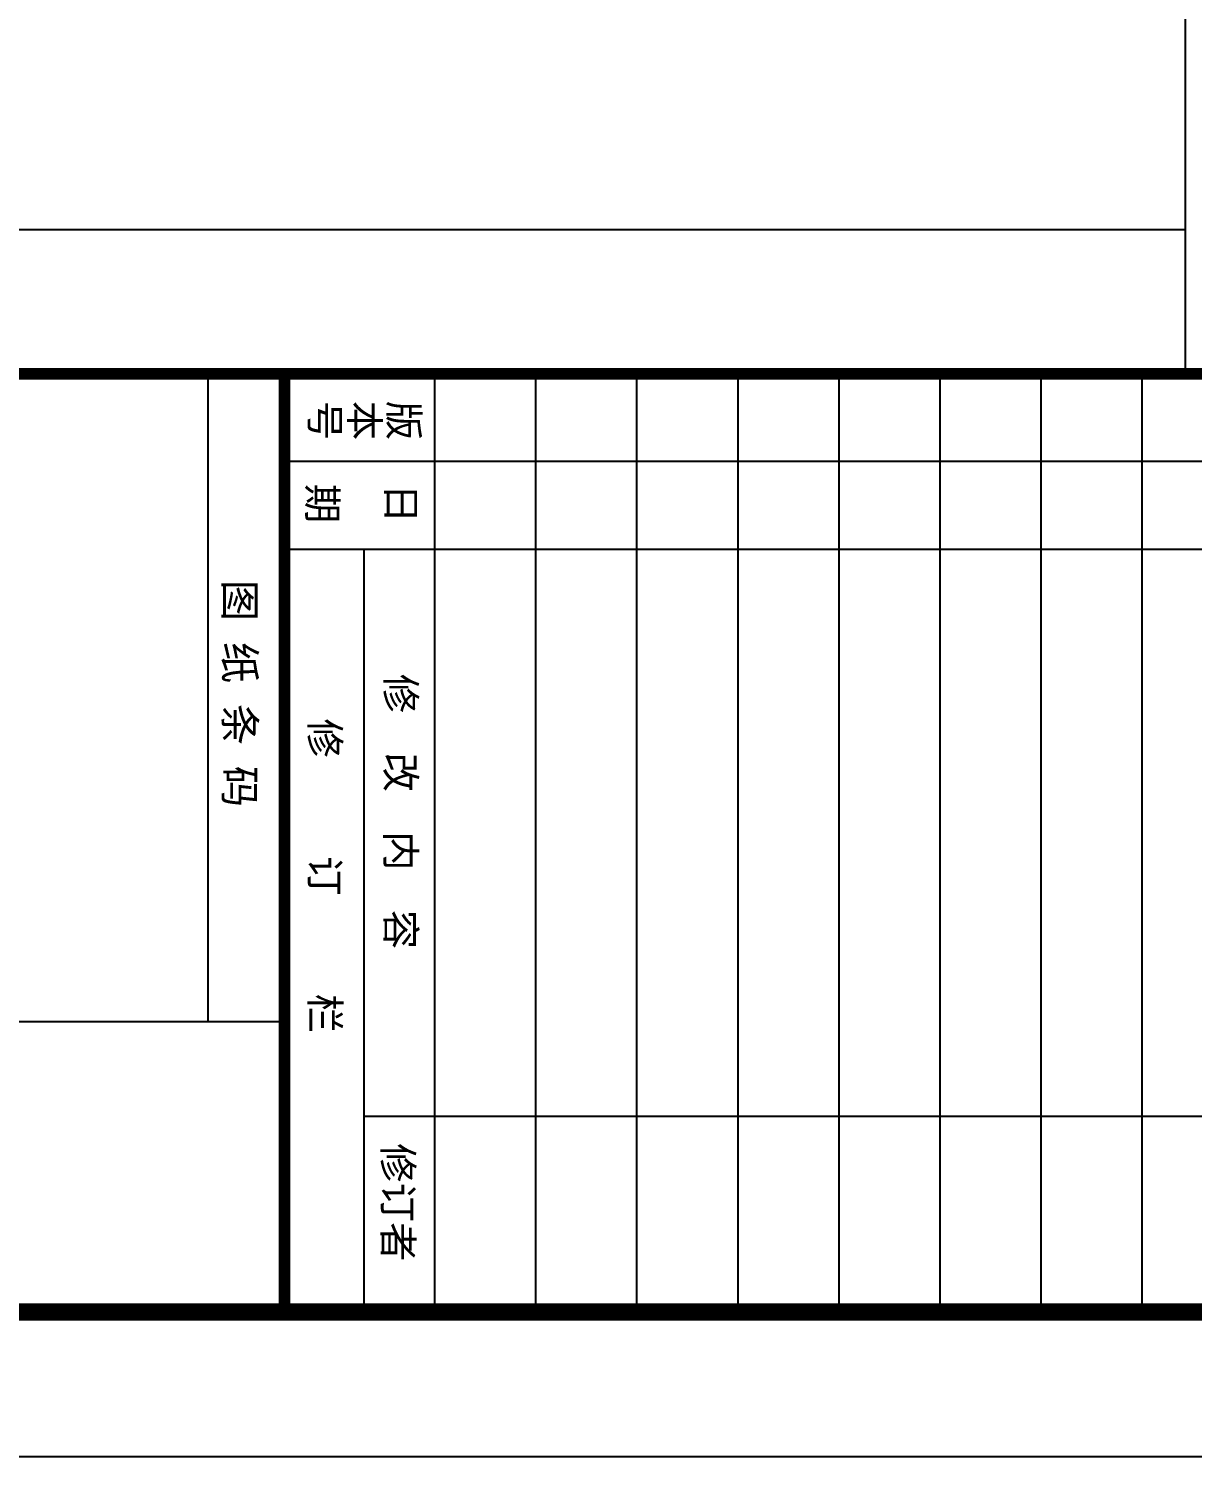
# Model space of a CAD drawing. Header units: millimetres. Extents: x 434053 to 1059003, y -2417481 to 936527.
# Drawn here: x 539620 to 543651, y -1957326 to -1952380 of the extents above; entities that cross this region are included whole.
import ezdxf

# ---------------------------------------------------------------- set-up
doc = ezdxf.new("R2010")
doc.units = ezdxf.units.MM
doc.header["$LTSCALE"] = 1000
doc.header["$MEASUREMENT"] = 0
for name, color, linetype in [('A-ANNO-TTLB', 7, 'Continuous'), ('TITEXT', 7, 'Continuous'), ('TITLIN', 7, 'Continuous'), ('图框层', 3, 'Continuous')]:
    doc.layers.add(name, color=color, linetype=linetype)
doc.styles.add('TITMK', font='simhei.ttf')
doc.styles.add('TITXH', font='')
doc.styles.add('TITXV', font='', dxfattribs={"width": 0.8})
doc.styles.get('TITXH').set_extended_font_data('@SimSun')
doc.styles.get('TITXV').set_extended_font_data('SimSun')

# ---------------------------------------------------------------- blocks, each defined once
blk = doc.blocks.new('asdfgafg21GZ_LABEL2')
at = {"layer": 'TITLIN'}
for p, q in [((-58.918, 297.507), (-58.918, 224.115)), ((-52.836, 297.507), (-52.836, 224.115)), ((-13.545, 297.507), (-13.545, 229.622)), ((-65, 283.507), (0, 283.507)), ((-65, 276.507), (0, 276.507)), ((-65, 269.507), (0, 269.507)), ((-65, 262.507), (0, 262.507)), ((-65, 255.507), (0, 255.507)), ((-65, 248.507), (0, 248.507)), ((-65, 241.507), (0, 241.507)), ((-65, 234.507), (0, 234.507)), ((-52.836, 229.622), (-0.47, 229.622))]:
    blk.add_line(p, q, dxfattribs=at)
at = {"layer": 'TITLIN', "const_width": 0.8}
for points in [[(-65, 297.507), (-65, 224.115)], [(-65, 224.115), (-65, 0)], [(-65, 224.115), (0, 224.115)]]:
    blk.add_lwpolyline(points, dxfattribs=at)
at = {"layer": '图框层'}
for p, q in [((-20.14, 204.115), (-20.14, 224.115)), ((-65, 218.813), (-20.14, 218.813))]:
    blk.add_line(p, q, dxfattribs=at)
at = {"layer": 'TITEXT', "style": 'TITXH'}
for s, p in [('版本号', (-62.802, 233.781)), ('日  期', (-57.059, 233.599))]:
    blk.add_text(s, height=2, rotation=270, dxfattribs=at).set_placement(p)
at = {"layer": 'TITEXT'}
for s, height, style, p in [('修  改  内  容', 2, 'TITXV', (-44.213, 231.172)), ('修订者', 2, 'TITXV', (-11.693, 230.981)), ('修     订     栏', 2, 'TITXV', (-41.119, 225.917)), ('图 纸 条 码', 2.1, 'TITMK', (-50.724, 219.97))]:
    blk.add_text(s, height=height, dxfattribs=dict(at, style=style)).set_placement(p)
blk = doc.blocks.new('asdfgafgA$C15443CC7')
at = {"const_width": 120}
blk.add_lwpolyline([(198600, 82876), (198600, 33798)], dxfattribs=at)
at = {"layer": 'A-ANNO-TTLB'}
blk.add_lwpolyline([(52200, 0), (209850, 0), (209850, 89100), (52200, 89100)], close=True, dxfattribs=at)
at = {"layer": 'A-ANNO-TTLB', "const_width": 180}
blk.add_lwpolyline([(55950, 1500), (208350, 1500), (208350, 87600), (55950, 87600)], close=True, dxfattribs=at)
at = {"layer": '图框层', "xscale": 150.0000000300889, "yscale": 150.0000000300889, "zscale": 150.0000000300889}
blk.add_blockref('asdfgafg21GZ_LABEL2', (208350, 1500), dxfattribs=at)
blk = doc.blocks.new('asdfadfsdhg')
at = {"xscale": 0.3333333333333333, "yscale": 0.3333333333333333, "zscale": 0.3333333333333333, "rotation": 270}
blk.add_blockref('asdfgafgA$C15443CC7', (0, 69950), dxfattribs=at)
blk = doc.blocks.new('adfgfsfgj')
blk.add_line((0, 500), (14325, 500))
blk.add_lwpolyline([(0, 14820), (14325, 14820), (14325, 0), (0, 0)], close=True)

msp = doc.modelspace()

# ---------------------------------------------------------------- block references
for name, p in [('asdfadfsdhg', (528800.9, -1957326.3)), ('adfgfsfgj', (529300.9, -1953576.3))]:
    msp.add_blockref(name, p)

doc.saveas('drawing.dxf')
